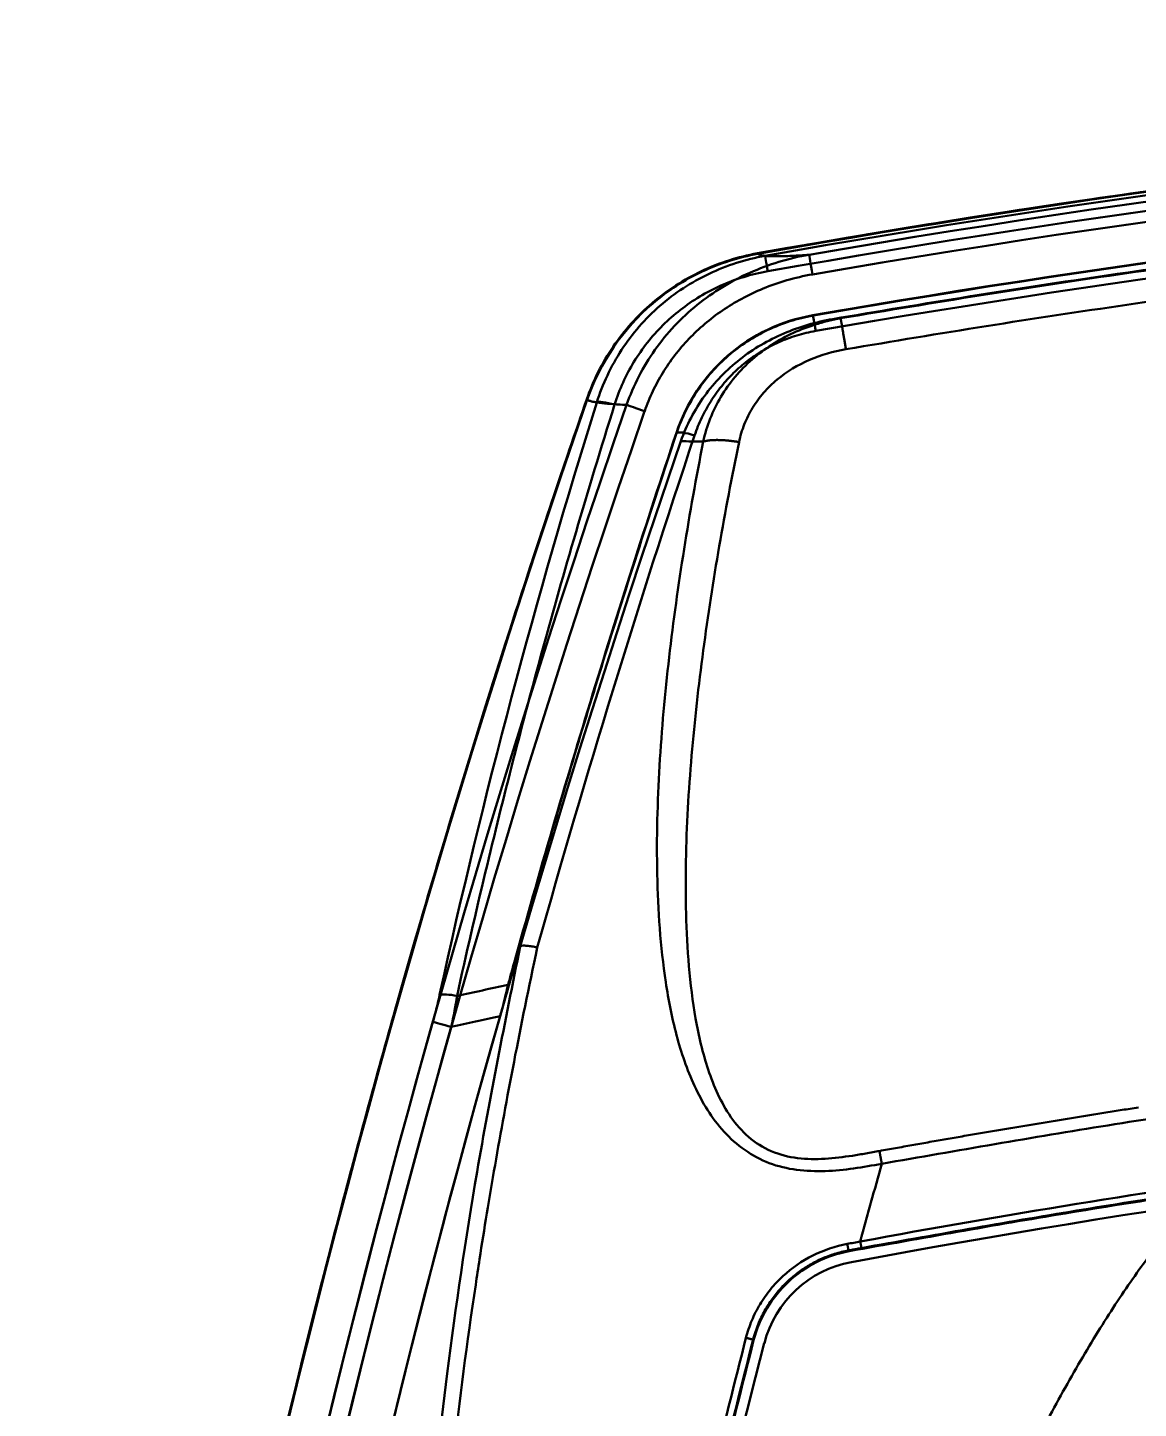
# Model space of a CAD drawing. Header units: millimetres. Extents: x -142 to 142, y -208 to 161.
# Drawn here: x -121.1 to -71.1, y 98.7 to 160.9 of the extents above; entities that cross this region are included whole.
import ezdxf

# ---------------------------------------------------------------- set-up
doc = ezdxf.new("R2010")
doc.units = ezdxf.units.MM
doc.layers.add('1', color=7, linetype='Continuous', true_color=0xffffff)

msp = doc.modelspace()

# ---------------------------------------------------------------- linework, layer by layer
at = {"layer": '1', "color": 251, "linetype": 'Continuous', "lineweight": 50}
for p, q in [((-88.237, 150.728, 0.6), (-88.237, 150.728)), ((-85.746, 147.936, -5.314), (-85.731, 147.92, -5.669)), ((-95.933, 144.153, 0.6), (-95.933, 144.153)), ((-91.894, 142.63, -6.237), (-91.884, 142.618, -6.489)), ((-84.004, 105.247, 24.72), (-84.004, 105.247, 24)), ((-87.928, 101.592, 24.72), (-87.928, 101.592, 24))]:
    msp.add_line(p, q, dxfattribs=at)
at = {"layer": '1', "color": 251, "linetype": 'Continuous', "lineweight": 50, "extrusion": (0, 0, -1)}
for centre, radius, start, end in [((0, -346, 3.96), 504.331, 79.96361, 100.03639), ((0, -346, 4.799), 503.629, 79.96361, 100.03639), ((0, -346, -10.639), 504.04, 80.18626, 91.90134), ((0, -346, 5.669), 501.305, 80.15308, 99.84692), ((0, -346, 6.5), 500.602, 80.15308, 99.84692), ((-379, -20, -0.6), 502.476, 5.5502, 19.06546), ((-379, -20, -10.866), 500.718, 5.56976, 19.10584), ((-379, -20, -11.5), 499.858, 5.57908, 19.10584), ((-379, -20, 11.498), 497.873, 15.91308, 16.2688), ((-379, -20, 11.242), 497.924, 16.12588, 16.2688), ((-379, -20, 10.866), 500.718, 5.56976, 15.76983), ((-379, -20, 11.5), 499.858, 5.57937, 15.76983)]:
    msp.add_arc(centre, radius, start, end, dxfattribs=at)
at = {"layer": '1', "color": 251, "linetype": 'Continuous', "lineweight": 50}
for centre, radius, start, end in [((0, -346), 504.504, 79.92722, 100.07278), ((0, -346, 0.6), 504.478, 79.92891, 100.07109), ((0, -346, 11.5), 503.141, 88.22393, 99.81374), ((0, -346, -5.314), 501.323, 80.1518, 99.8482), ((379, -20), 502.502, 160.9331, 174.45008), ((379, -20, 11.5), 497.872, 160.97966, 174.39831), ((0, -346, -11.356), 474.296, 102.10738, 102.39195), ((379, -20, -11.5), 497.872, 164.10811, 174.39831), ((0, -346, -11.5), 472.987, 102.1863, 102.45914), ((0, -346, 24), 459, 80.72928, 100.54548), ((0, -346, 24.72), 459, 80.72928, 100.54548), ((-83.089, 100.332, 24), 5, 100.54548, 165.40387), ((-83.089, 100.332, 24.72), 5, 100.54548, 165.40387), ((379, -20, 24), 482.5, 165.40387, 189.46226), ((379, -20, 24.72), 482.5, 165.40387, 189.46226)]:
    msp.add_arc(centre, radius, start, end, dxfattribs=at)
at = {"layer": '1', "color": 251, "linetype": 'Continuous', "lineweight": 50, "extrusion": (0.985367, 0.170446, -4.77049e-17)}
msp.add_arc((162.204, 10.6, -58.974), 0.9, 2.50001, 90, dxfattribs=at)
at = {"layer": '1', "color": 251, "linetype": 'Continuous', "lineweight": 50, "extrusion": (0.984697, 0.174274, -7.62584e-15)}
msp.add_arc((162.727, -3.921, -60.299), 0.9, 282.6, 357.5, dxfattribs=at)
at = {"layer": '1', "color": 251, "linetype": 'Continuous', "lineweight": 50, "extrusion": (0.985268, 0.171016, -2.22045e-15)}
msp.add_arc((159.503, -5.622, -59.172), 0.9, 282.6, 357, dxfattribs=at)
at = {"layer": '1', "color": 251, "linetype": 'Continuous', "lineweight": 50, "extrusion": (0.292666, 0.93651, 0.193119)}
msp.add_arc((133.202, -25.907, 105.933), 0.9, 275.93466, 351.19578, dxfattribs=at)
at = {"layer": '1', "color": 251, "linetype": 'Continuous', "lineweight": 50, "extrusion": (0.327314, 0.944916, 3.20577e-15)}
msp.add_arc((135.189, 10.6, 105.154), 0.9, 17.18287, 90, dxfattribs=at)
at = {"layer": '1', "color": 251, "linetype": 'Continuous', "lineweight": 50, "extrusion": (0.310848, 0.930902, 0.191823)}
msp.add_arc((131.426, -26.687, 102.957), 0.9, 276.07568, 356.94317, dxfattribs=at)
at = {"layer": '1', "color": 251, "linetype": 'Continuous', "lineweight": 50, "extrusion": (0.209764, 0.9573, 0.198935)}
msp.add_arc((124.437, -28.682, 88.63), 0.9, 275.24026, 342.66616, dxfattribs=at)
at = {"layer": '1', "color": 251, "linetype": 'Continuous', "lineweight": 50, "extrusion": (0.271774, 0.962361, 1.52201e-09)}
msp.add_arc((129.687, -10.6, 83.755), 0.9, 270, 342.81695, dxfattribs=at)
at = {"layer": '1', "color": 251, "linetype": 'Continuous', "lineweight": 50}
for points, weights, degree in [([(-88.237, 150.728, 0.6), (-29.718, 161.123, 0.6), (29.718, 161.123, 0.6), (88.237, 150.728, 0.6)], [0.503883333784, 0.498705555405, 0.498705555405, 0.503883333784], 3), ([(15.561, 154.758, 11.5), (-34.995, 156.329, 11.5), (-84.845, 147.763, 11.5)], [0.501267641796, 0.498732358204, 0.501267641796], 2), ([(16.531, 154.699, 12.123), (-34.328, 156.379, 12.123), (-84.486, 147.797, 12.123)], [0.501283100888, 0.498716899112, 0.501283100888], 2), ([(18.048, 153.233, 13.948), (-33.452, 155.095, 13.948), (-84.247, 146.404, 13.948)], [0.501323177243, 0.498676822757, 0.501323177243], 2), ([(-84.247, 146.404, 13.948), (-84.389, 147.23, 13.692), (-84.479, 147.759, 12.999), (-84.486, 147.797, 12.123)], [1.10093240286, 0.966355865712, 0.966355865712, 1.10093240286], 3), ([(-121.146, 28.598, 0.6), (-117.305, 68.131, 0.6), (-108.836, 106.823, 0.6), (-95.933, 144.153, 0.6)], [0.500069308686, 0.500535111325, 0.503348802562, 0.508510382396], 3), ([(-89.068, 142.217, 14.952), (-89.761, 142.338, 14.877), (-90.349, 142.345, 14.483), (-90.683, 142.236, 13.868)], [1.06736348099, 0.977545506335, 0.977545506335, 1.06736348099], 3), ([(-82.632, 109.679, 25), (0, 124.663, 25), (82.631, 109.679, 25)], [0.504044166649, 0.495955833351, 0.504044166649], 2), ([(-84.101, 105.738, 24), (-5.189, 120.429, 24), (74.031, 107.497, 24)], [0.503757266962, 0.496242733038, 0.503757266962], 2), ([(-83.547, 105.879, 24.716), (-4.885, 120.423, 24.716), (74.065, 107.53, 24.716)], [0.503731597509, 0.496268402491, 0.503731597509], 2), ([(-82.736, 110.254, 24.913), (-76.911, 111.311, 24.913), (-71.062, 112.218, 24.913)], [0.500020368759, 0.499979631241, 0.500020368759], 2), ([(-82.736, 110.254, 24.913), (-82.685, 109.973, 25), (-82.631, 109.679, 25)], [0.50276119853, 0.49723880147, 0.50276119853], 2), ([(-84.187, 106.065, 24.999), (-84.156, 105.899, 25), (-84.133, 105.779, 24.884), (-84.131, 105.771, 24.715)], [1.15942032995, 0.946859890017, 0.946859890017, 1.15942032995], 3), ([(-83.602, 106.174, 25), (-83.55, 105.894, 25), (-83.547, 105.879, 24.716)], [0.579584359787, 0.420415640213, 0.579584359787], 2), ([(-97.779, -99.496, 24.861), (-114.724, 2.13, 24.861), (-88.755, 101.833, 24.861)], [0.505553685718, 0.494446314282, 0.505553685718], 2), ([(-97.453, -99.441, 24.578), (-114.386, 2.115, 24.578), (-88.435, 101.749, 24.578)], [0.505553685718, 0.494446314282, 0.505553685718], 2), ([(-97.427, -99.411, 24), (-114.35, 2.117, 24), (-88.411, 101.723, 24)], [0.505551180943, 0.494448819057, 0.505551180943], 2), ([(-88.755, 101.833, 24.861), (-88.579, 101.787, 24.88), (-88.444, 101.752, 24.761), (-88.435, 101.749, 24.578)], [1.18467291285, 0.938442362382, 0.938442362382, 1.18467291285], 3)]:
    msp.add_rational_spline(points, weights, degree=degree, dxfattribs=at)
for points, knots in [([(-88.237, 150.728), (-89.116, 150.572), (-89.955, 150.304), (-91.554, 149.549), (-92.307, 149.061), (-93.646, 147.918), (-94.249, 147.247), (-95.241, 145.791), (-95.642, 144.997), (-95.933, 144.153)], [0, 0, 0, 0, 0.25, 0.25, 0.5, 0.5, 0.75, 0.75, 1, 1, 1, 1]), ([(-95.933, 144.153, 0.6), (-95.642, 144.997, 0.6), (-95.241, 145.791, 0.6), (-94.249, 147.247, 0.6), (-93.646, 147.918, 0.6), (-92.307, 149.061, 0.6), (-91.554, 149.549, 0.6), (-89.955, 150.304, 0.6), (-89.116, 150.572, 0.6), (-88.237, 150.728, 0.6)], [0, 0, 0, 0, 0.25, 0.25, 0.5, 0.5, 0.75, 0.75, 1, 1, 1, 1]), ([(-88.218, 150.705, 0.6), (-89.096, 150.549, 0.6), (-89.934, 150.281, 0.6), (-91.534, 149.527, 0.6), (-92.287, 149.039, 0.6), (-94.295, 147.326, 0.6), (-95.33, 145.82, 0.6), (-95.913, 144.133, 0.6)], [0, 0, 0, 0, 0.25, 0.25, 0.5, 0.5, 1, 1, 1, 1]), ([(-85.912, 150.664, 10.639), (-86.043, 150.654, 10.358), (-86.306, 150.635, 9.765), (-86.686, 150.612, 8.785), (-87.047, 150.597, 7.704), (-87.36, 150.591, 6.591), (-87.624, 150.594, 5.465), (-87.839, 150.607, 4.332), (-88.01, 150.627, 3.176), (-88.14, 150.658, 1.965), (-88.199, 150.688, 1.059), (-88.218, 150.705, 0.6)], [0, 0, 0, 0, 0.111951, 0.223902, 0.335854, 0.447805, 0.559756, 0.671707, 0.783658, 0.89561, 1, 1, 1, 1]), ([(-85.746, 147.936, -5.314), (-87.167, 147.689, -5.314), (-88.493, 147.053, -5.402), (-90.64, 145.188, -5.726), (-91.446, 143.973, -5.96), (-91.894, 142.63, -6.237)], [0, 0, 0, 0, 0.5, 0.5, 1, 1, 1, 1]), ([(-84.486, 147.797, 12.123), (-84.67, 147.764, 12.143), (-85.035, 147.689, 12.188), (-85.754, 147.492, 12.288), (-86.626, 147.162, 12.424), (-87.605, 146.629, 12.612), (-88.494, 145.963, 12.824), (-89.269, 145.173, 13.059), (-89.909, 144.276, 13.314), (-90.393, 143.29, 13.586), (-90.606, 142.591, 13.774), (-90.683, 142.236, 13.868)], [0, 0, 0, 0, 0.0625, 0.125, 0.25, 0.375, 0.5, 0.625, 0.75, 0.875, 1, 1, 1, 1]), ([(-84.486, 147.797, 12.123), (-84.502, 147.795, 12.095), (-84.625, 147.783, 11.891), (-84.744, 147.772, 11.683), (-84.845, 147.763, 11.5)], [0, 0, 0, 0, 0.133479, 1, 1, 1, 1]), ([(-84.247, 146.404, 13.948), (-84.812, 146.307, 13.948), (-85.928, 145.987, 13.986), (-87.163, 145.249, 14.143), (-87.977, 144.454, 14.339), (-88.478, 143.772, 14.516), (-88.853, 143.02, 14.722), (-89.012, 142.488, 14.874), (-89.068, 142.217, 14.952)], [0, 0, 0, 0, 0.25, 0.5, 0.625, 0.75, 0.875, 1, 1, 1, 1]), ([(-98.986, 119.49, -11.242), (-98.629, 120.764, -10.98), (-97.404, 125.064, -10.097), (-95.089, 132.79, -8.51), (-93.022, 139.21, -7.19), (-91.884, 142.618, -6.489)], [0, 0, 0, 0, 0.163993, 0.554581, 1, 1, 1, 1]), ([(-90.683, 142.236, 13.868), (-90.998, 140.624, 14.37), (-91.579, 137.391, 15.374), (-92.257, 132.518, 16.902), (-92.707, 127.627, 18.467), (-92.833, 122.73, 20.068), (-92.559, 118.668, 21.436), (-91.941, 115.465, 22.552), (-91.15, 113.158, 23.38), (-89.883, 111.024, 24.174), (-87.791, 109.501, 24.791), (-85.607, 109.278, 24.968), (-83.899, 109.452, 25), (-83.054, 109.603, 25), (-82.631, 109.679, 25)], [0, 0, 0, 0, 0.125, 0.25, 0.375, 0.5, 0.625, 0.6875, 0.75, 0.8125, 0.875, 0.9375, 0.96875, 1, 1, 1, 1]), ([(-89.068, 142.217, 14.952), (-89.389, 140.658, 15.403), (-89.987, 137.532, 16.31), (-90.715, 132.818, 17.685), (-91.251, 128.082, 19.077), (-91.525, 123.328, 20.488), (-91.443, 119.368, 21.68), (-91.072, 116.216, 22.648), (-90.526, 113.907, 23.373), (-89.728, 112.072, 23.97), (-88.68, 110.846, 24.4), (-87.64, 110.188, 24.657), (-86.433, 109.885, 24.818), (-85.188, 109.878, 24.89), (-84.162, 110.007, 24.909), (-83.346, 110.144, 24.912), (-82.939, 110.218, 24.913), (-82.736, 110.254, 24.913)], [0, 0, 0, 0, 0.125, 0.25, 0.375, 0.5, 0.625, 0.6875, 0.75, 0.8125, 0.84375, 0.875, 0.90625, 0.9375, 0.96875, 0.984375, 1, 1, 1, 1]), ([(-102.241, 67.595, -23.066), (-102.32, 67.922, -22.987), (-102.457, 68.491, -22.849), (-102.69, 69.64, -22.573), (-103.058, 71.839, -22.048), (-103.413, 75.382, -21.219), (-103.591, 80.174, -20.118), (-103.507, 85.862, -18.833), (-103.089, 92.634, -17.326), (-102.235, 100.612, -15.573), (-100.896, 109.703, -13.597), (-99.615, 116.092, -12.225), (-98.937, 119.476, -11.498)], [0, 0, 0, 0, 0.019325, 0.033702, 0.067421, 0.147558, 0.238182, 0.342802, 0.473943, 0.627187, 0.802538, 1, 1, 1, 1]), ([(-100.943, 104.225, -15.262), (-100.887, 104.603, -15.183), (-100.625, 106.319, -14.821), (-100.096, 109.548, -14.142), (-99.248, 114.189, -13.169), (-98.55, 117.63, -12.449), (-98.164, 119.431, -12.073)], [0, 0, 0, 0, 0.087365, 0.391577, 0.695788, 1, 1, 1, 1]), ([(-78.115, 74.522, -20.636), (-77.697, 76.261, -20.36), (-76.819, 79.73, -19.809), (-75.355, 84.895, -18.994), (-73.721, 90.011, -18.192), (-71.866, 95.053, -17.408), (-69.745, 100, -16.647), (-67.206, 104.745, -15.932), (-64.581, 108.425, -15.396), (-62.198, 110.521, -15.118), (-60.607, 111.4, -15.02), (-59.742, 111.676, -15), (-59.296, 111.757, -15)], [0, 0, 0, 0, 0.125, 0.25, 0.375, 0.5, 0.625, 0.75, 0.875, 0.9375, 0.96875, 1, 1, 1, 1]), ([(-82.631, 109.679, 25), (-82.795, 109.095, 25), (-83.04, 108.22, 25), (-83.362, 107.051, 25), (-83.522, 106.466, 25), (-83.602, 106.174, 25)], [0, 0, 0, 0, 0.5, 0.75, 1, 1, 1, 1]), ([(-88.755, 101.833, 24.861), (-88.686, 102.098, 24.861), (-88.51, 102.618, 24.865), (-88.138, 103.353, 24.882), (-87.664, 104.027, 24.908), (-86.913, 104.828, 24.947), (-85.774, 105.612, 24.986), (-84.726, 105.965, 24.998), (-84.187, 106.065, 24.999)], [0, 0, 0, 0, 0.125, 0.25, 0.375, 0.5, 0.75, 1, 1, 1, 1]), ([(-84.131, 105.771, 24.715), (-84.066, 105.783, 24.715), (-83.936, 105.807, 24.716), (-83.742, 105.843, 24.716), (-83.612, 105.867, 24.716), (-83.547, 105.879, 24.716)], [0, 0, 0, 0, 0.334629, 0.667961, 1, 1, 1, 1]), ([(-88.435, 101.749, 24.578), (-88.374, 101.983, 24.578), (-88.226, 102.428, 24.583), (-87.933, 103.041, 24.597), (-87.591, 103.578, 24.617), (-87.212, 104.05, 24.638), (-86.797, 104.465, 24.659), (-86.346, 104.83, 24.679), (-85.857, 105.147, 24.695), (-85.327, 105.414, 24.707), (-84.75, 105.63, 24.714), (-84.344, 105.731, 24.715), (-84.131, 105.771, 24.715)], [0, 0, 0, 0, 0.116394, 0.2254, 0.327036, 0.423074, 0.517186, 0.609965, 0.703076, 0.798214, 0.895776, 1, 1, 1, 1]), ([(-102.636, 72.868, -22), (-102.759, 74.172, -21.71), (-102.92, 76.787, -21.134), (-102.972, 80.719, -20.277), (-102.885, 84.65, -19.427), (-102.61, 89.889, -18.302), (-102.021, 96.422, -16.91), (-101.332, 101.629, -15.81), (-100.943, 104.225, -15.262)], [0, 0, 0, 0, 0.125, 0.25, 0.375, 0.5, 0.75, 1, 1, 1, 1])]:
    msp.add_open_spline(points, degree=3, knots=knots, dxfattribs=at)
for points in [[(-94.136, 143.892, 10.866), (-93.833, 144.774, 10.859), (-92.968, 146.444, 10.84), (-91.037, 148.503, 10.793), (-88.627, 149.96, 10.728), (-86.828, 150.504, 10.671), (-85.912, 150.664, 10.639)], [(-88.237, 150.728), (-88.229, 150.714, -0.358), (-88.201, 150.687, -1.061), (-88.126, 150.655, -2.094), (-88.021, 150.63, -3.068), (-87.937, 150.619, -3.67), (-87.892, 150.614, -3.96)], [(-95.484, 144.005, -5.097), (-95.222, 144.838, -4.935), (-94.464, 146.435, -4.633), (-92.719, 148.45, -4.274), (-90.473, 149.911, -4.04), (-88.766, 150.458, -3.971), (-87.892, 150.614, -3.96)], [(-94.68, 143.907, -5.84), (-94.572, 144.253, -5.768), (-94.315, 144.921, -5.633), (-93.824, 145.847, -5.45), (-93.222, 146.713, -5.285), (-92.521, 147.497, -5.142), (-91.726, 148.195, -5.021), (-90.856, 148.792, -4.925), (-89.9, 149.292, -4.853), (-88.865, 149.681, -4.809), (-88.141, 149.856, -4.799), (-87.769, 149.922, -4.799)], [(-93.323, 143.611, 11.5), (-93.216, 143.922, 11.5), (-92.968, 144.523, 11.5), (-92.522, 145.344, 11.5), (-91.976, 146.14, 11.5), (-91.344, 146.878, 11.5), (-90.628, 147.555, 11.5), (-89.827, 148.166, 11.5), (-88.967, 148.692, 11.5), (-87.999, 149.155, 11.5), (-86.924, 149.532, 11.5), (-86.157, 149.709, 11.5), (-85.758, 149.778, 11.5)], [(-91.884, 142.618, -6.489), (-91.66, 143.286, -6.369), (-91.032, 144.565, -6.146), (-89.618, 146.181, -5.882), (-87.809, 147.357, -5.714), (-86.436, 147.797, -5.671), (-85.731, 147.92, -5.669)], [(-84.845, 147.763, 11.5), (-85.601, 147.633, 11.5), (-87.089, 147.199, 11.5), (-89.095, 146.032, 11.5), (-90.715, 144.357, 11.5), (-91.439, 142.986, 11.5), (-91.69, 142.258, 11.5)], [(-91.071, 142.518, -7.32), (-90.977, 142.797, -7.262), (-90.76, 143.332, -7.154), (-90.361, 144.055, -7.011), (-89.877, 144.734, -6.881), (-89.322, 145.344, -6.769), (-88.699, 145.887, -6.675), (-88.027, 146.345, -6.601), (-87.283, 146.735, -6.544), (-86.47, 147.041, -6.508), (-85.903, 147.177, -6.5), (-85.611, 147.227, -6.5)], [(-102.569, 117.29, -10.74), (-100.613, 126.278, -8.829), (-98.233, 135.191, -6.949), (-95.484, 144.005, -5.097)], [(-101.783, 117.246, -11.356), (-101.361, 119.172, -10.955), (-100.504, 122.892, -10.183), (-99.258, 127.898, -9.146), (-97.937, 132.867, -8.119), (-96.46, 138.084, -7.041), (-95.302, 141.918, -6.25), (-94.68, 143.907, -5.84)], [(-95.933, 144.153), (-95.918, 144.133, -0.587), (-95.863, 144.095, -1.748), (-95.712, 144.046, -3.447), (-95.567, 144.018, -4.552), (-95.484, 144.005, -5.097)], [(-94.136, 143.892, 10.866), (-94.403, 143.905, 10.037), (-94.874, 143.934, 8.358), (-95.4, 143.986, 5.798), (-95.754, 144.051, 3.208), (-95.878, 144.104, 1.47), (-95.913, 144.133, 0.6)], [(-91.894, 142.63, -6.237), (-93.238, 138.606, -7.065), (-95.822, 130.525, -8.728), (-98.197, 122.383, -10.402), (-99.333, 118.298, -11.242)], [(-98.164, 119.431, -12.073), (-95.986, 127.187, -10.477), (-93.621, 134.885, -8.893), (-91.071, 142.518, -7.32)], [(-90.683, 142.236, 13.868), (-91.041, 142.242, 13.121), (-91.378, 142.25, 12.332), (-91.69, 142.258, 11.5)], [(-98.986, 119.49, -11.242), (-98.979, 119.497, -11.328), (-98.961, 119.501, -11.414), (-98.931, 119.5, -11.495)], [(-98.931, 119.5, -11.495), (-98.932, 119.496, -11.496), (-98.933, 119.488, -11.498), (-98.936, 119.48, -11.497), (-98.937, 119.476, -11.498)], [(-98.931, 119.5, -11.495), (-98.899, 119.509, -11.573), (-98.813, 119.518, -11.721), (-98.632, 119.511, -11.902), (-98.409, 119.481, -12.026), (-98.246, 119.449, -12.065), (-98.164, 119.431, -12.073)], [(-99.333, 118.298, -11.242), (-99.384, 118.114, -11.28), (-99.432, 117.93, -11.318), (-99.478, 117.745, -11.356)], [(-99.794, 116.506, -11.498), (-99.679, 116.921, -11.487), (-99.58, 117.335, -11.44), (-99.478, 117.745, -11.356)], [(-102.871, 116.082, -10.866), (-102.837, 116.203, -10.866), (-102.769, 116.454, -10.858), (-102.672, 116.836, -10.822), (-102.603, 117.134, -10.773), (-102.569, 117.29, -10.74)], [(-102.044, 115.848, -11.5), (-101.939, 116.34, -11.5), (-101.852, 116.808, -11.448), (-101.783, 117.246, -11.356)], [(-99.843, 116.329, -11.5), (-99.835, 116.358, -11.5), (-99.818, 116.418, -11.5), (-99.802, 116.477, -11.499), (-99.794, 116.506, -11.498)], [(-83.602, 106.174, 25), (-70.613, 108.575, 25), (-44.428, 112.257, 25), (-4.822, 114.383, 25), (34.821, 113.087, 25), (61.077, 109.954, 25), (74.113, 107.825, 25)], [(-59.548, 113.704, -14.783), (-59.876, 113.662, -14.783), (-60.562, 113.536, -14.791), (-61.669, 113.198, -14.834), (-62.864, 112.68, -14.912), (-64.143, 111.952, -15.034), (-65.495, 110.986, -15.206), (-66.911, 109.761, -15.431), (-68.374, 108.264, -15.714), (-69.881, 106.478, -16.058), (-71.419, 104.39, -16.466), (-72.976, 102.004, -16.938), (-74.567, 99.269, -17.483), (-76.119, 96.292, -18.081), (-77.531, 93.31, -18.683), (-78.829, 90.325, -19.289), (-80.044, 87.31, -19.903), (-81.249, 84.09, -20.561), (-82.473, 80.569, -21.283), (-83.32, 77.932, -21.825), (-83.747, 76.548, -22.11)], [(-84.187, 106.065, 24.999), (-83.992, 106.101, 25), (-83.797, 106.137, 25), (-83.602, 106.174, 25)], [(-88.411, 101.723, 24), (-88.28, 102.224, 24), (-87.874, 103.189, 24), (-86.891, 104.413, 24), (-85.601, 105.307, 24), (-84.61, 105.643, 24), (-84.101, 105.738, 24)], [(-84.131, 105.771, 24.715), (-84.121, 105.76, 24.477), (-84.111, 105.749, 24.238), (-84.101, 105.738, 24)], [(-88.435, 101.749, 24.578), (-88.427, 101.74, 24.385), (-88.419, 101.731, 24.193), (-88.411, 101.723, 24)]]:
    msp.add_open_spline(points, degree=3, dxfattribs=at)

doc.saveas('drawing.dxf')
